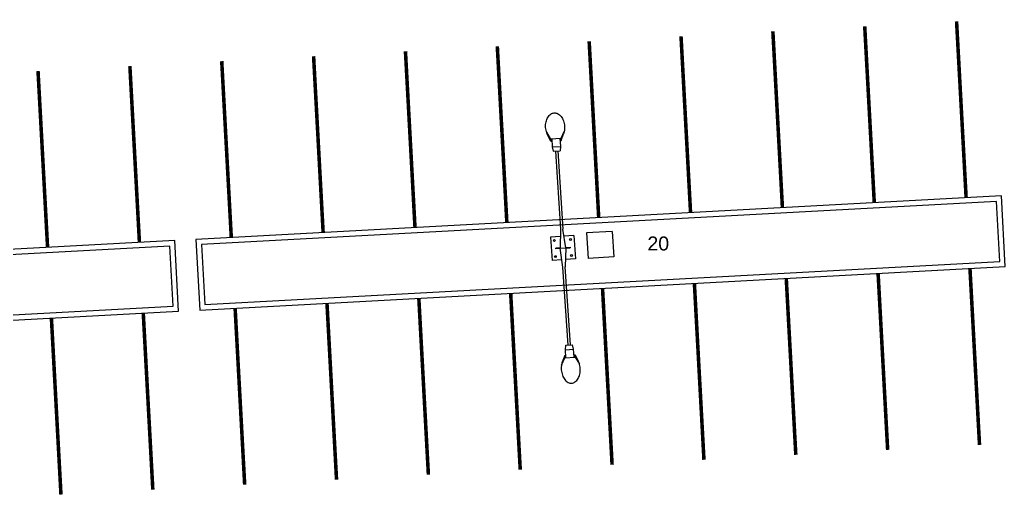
# Model space of a CAD drawing. Header units: millimetres. Extents: x 793 to 3159, y 750 to 2095.
# Drawn here: x 1022.9 to 1050.75, y 1299.11 to 1312.59 of the extents above; entities that cross this region are included whole.
import ezdxf

# ---------------------------------------------------------------- set-up
doc = ezdxf.new("R2010")
doc.units = ezdxf.units.MM
doc.linetypes.add('CONTINUA', pattern=[0])
for name, color, linetype in [('A-GUARNICIONES', 1, 'Continuous'), ('A-PISOS-HATCH', 8, 'Continuous'), ('LUMINARIA', 3, 'Continuous'), ('XR', 1, 'Continuous')]:
    doc.layers.add(name, color=color, linetype=linetype)
doc.styles.get("Standard").update_dxf_attribs({"font": 'arial.ttf'})

# ---------------------------------------------------------------- blocks, each defined once
blk = doc.blocks.new('REG1')
at = {"linetype": 'CONTINUA'}
for p, q in [((117.568, 264.575), (116.908, 264.538)), ((117.568, 264.575), (117.605, 263.915)), ((116.908, 264.538), (116.945, 263.878)), ((117.605, 263.915), (116.945, 263.878))]:
    blk.add_line(p, q, dxfattribs=at)
blk = doc.blocks.new('LUM1')
at = {"linetype": 'CONTINUA'}
for p, q in [((322.259, 492.296), (322.422, 492.541)), ((322.422, 492.541), (322.313, 492.741)), ((322.477, 492.505), (322.367, 492.673)), ((322.405, 492.516), (322.598, 492.389)), ((322.422, 492.541), (322.477, 492.505)), ((322.46, 492.48), (322.477, 492.505)), ((322.033, 492.319), (322.259, 492.296)), ((322.314, 492.259), (322.116, 492.295)), ((322.259, 492.296), (322.314, 492.259)), ((322.275, 492.321), (322.468, 492.193)), ((322.314, 492.259), (322.33, 492.284)), ((322.468, 492.193), (322.598, 492.389)), ((322.585, 492.141), (322.691, 492.301)), ((322.598, 492.389), (322.691, 492.301)), ((322.656, 492.249), (324.5, 491.025)), ((322.468, 492.193), (322.585, 492.141)), ((322.62, 492.194), (324.463, 490.97)), ((324.836, 491.159), (324.682, 490.926)), ((324.836, 491.159), (325.387, 490.793)), ((324.463, 490.97), (324.885, 490.634)), ((324.625, 490.841), (324.471, 490.608)), ((324.973, 490.767), (324.5, 491.025)), ((324.964, 490.774), (325.032, 490.876)), ((324.982, 490.761), (325.05, 490.864)), ((325.032, 490.876), (325.05, 490.864)), ((324.471, 490.608), (325.021, 490.243)), ((324.875, 490.64), (324.807, 490.537)), ((324.894, 490.628), (324.826, 490.525)), ((324.885, 490.634), (324.973, 490.767)), ((325.358, 490.376), (324.885, 490.634)), ((324.973, 490.767), (325.394, 490.431)), ((325.387, 490.793), (325.232, 490.561)), ((324.826, 490.525), (324.807, 490.537)), ((325.176, 490.475), (325.021, 490.243)), ((327.202, 489.153), (325.358, 490.376)), ((327.238, 489.208), (325.394, 490.431)), ((327.167, 489.101), (327.273, 489.26)), ((327.26, 489.013), (327.39, 489.208)), ((327.39, 489.208), (327.273, 489.26)), ((327.582, 489.081), (327.39, 489.208)), ((327.26, 489.013), (327.167, 489.101)), ((327.452, 488.885), (327.26, 489.013)), ((327.381, 488.897), (327.398, 488.922)), ((327.436, 488.86), (327.381, 488.897)), ((327.381, 488.897), (327.491, 488.728)), ((327.436, 488.86), (327.599, 489.106)), ((327.527, 489.117), (327.544, 489.142)), ((327.599, 489.106), (327.544, 489.142)), ((327.544, 489.142), (327.742, 489.107)), ((327.599, 489.106), (327.825, 489.083)), ((327.545, 488.661), (327.436, 488.86))]:
    blk.add_line(p, q, dxfattribs=at)
for points in [[(322.116, 492.295, -0.033777), (322.061, 492.309, -0.068356), (321.918, 492.378, -0.068356), (321.799, 492.483, -0.080525), (321.728, 492.598, -0.107063), (321.705, 492.724, -0.138314), (321.736, 492.82, -0.138314)], [(321.736, 492.82, -0.138314), (321.812, 492.885, -0.107063), (321.937, 492.913, -0.080525), (322.071, 492.893, -0.068356), (322.214, 492.824, -0.068356), (322.333, 492.719, -0.033777), (322.367, 492.673, -0.107063)], [(328.122, 488.582, 0.138314), (328.152, 488.677, 0.107063), (328.13, 488.804, 0.080525), (328.059, 488.919, 0.068356), (327.94, 489.024, 0.068356), (327.797, 489.093, 0.033777), (327.742, 489.107, 0.107063)], [(327.491, 488.728, 0.033777), (327.525, 488.683, 0.068356), (327.644, 488.578, 0.068356), (327.787, 488.509, 0.080525), (327.921, 488.488, 0.107063), (328.046, 488.517, 0.138314), (328.122, 488.582, 0.138314)]]:
    blk.add_lwpolyline(points, format="xyb", dxfattribs=at)
for centre in [(324.865, 491.018), (324.612, 490.637), (325.246, 490.765), (324.993, 490.384)]:
    blk.add_circle(centre, 0.0263, dxfattribs=at)
at = {"linetype": 'CONTINUA', "xscale": 1.099223008363486, "yscale": 1.099223008363486, "zscale": 1.099223008363486, "rotation": 53.22797431436472}
blk.add_blockref('REG1', (480.994, 214.48), dxfattribs=at)

msp = doc.modelspace()

# ---------------------------------------------------------------- linework, layer by layer
at = {"layer": 'A-GUARNICIONES', "color": 1}
for points in [[(1050.7518, 1305.60811), (1050.64373, 1307.60519), (1027.87704, 1306.37328), (1027.9851, 1304.3762)], [(1027.38598, 1304.34378), (1027.27792, 1306.34086), (1004.51122, 1305.10895), (1004.61928, 1303.11187)], [(1027.9851, 1304.3762), (1050.7518, 1305.60811)], [(1004.61928, 1303.11187), (1027.38598, 1304.34378)]]:
    msp.add_lwpolyline(points, dxfattribs=at)
for points in [[(1050.50206, 1307.44731), (1028.03492, 1306.2316), (1028.12678, 1304.53409), (1050.59391, 1305.74979)], [(1027.22809, 1304.48546), (1027.13624, 1306.18297), (1004.66911, 1304.96727), (1004.76096, 1303.26975)]]:
    msp.add_lwpolyline(points, close=True, dxfattribs=at)
at = {"layer": 'A-PISOS-HATCH', "color": 31, "true_color": 0xfecc66, "const_width": 0.1}
for points in [[(1049.64519, 1307.55116), (1049.37504, 1312.54386)], [(1044.45279, 1307.2702), (1044.18263, 1312.26289)], [(1047.04899, 1307.41068), (1046.77884, 1312.40338)], [(1041.85659, 1307.12972), (1041.58643, 1312.12241)], [(1036.66418, 1306.84875), (1036.39403, 1311.84145)], [(1039.26039, 1306.98924), (1038.99023, 1311.98193)], [(1031.47178, 1306.56779), (1031.20162, 1311.56049)], [(1034.06798, 1306.70827), (1033.79783, 1311.70097)], [(1026.27938, 1306.28683), (1026.00922, 1311.27952)], [(1028.87558, 1306.42731), (1028.60542, 1311.42001)], [(1023.68317, 1306.14635), (1023.41302, 1311.13904)], [(1047.42721, 1300.42091), (1047.15706, 1305.4136)], [(1050.02341, 1300.56139), (1049.75326, 1305.55408)], [(1042.23481, 1300.13994), (1041.96465, 1305.13264)], [(1044.83101, 1300.28042), (1044.56085, 1305.27312)], [(1037.0424, 1299.85898), (1036.77225, 1304.85168)], [(1039.63861, 1299.99946), (1039.36845, 1304.99216)], [(1031.85, 1299.57802), (1031.57984, 1304.57071)], [(1034.4462, 1299.7185), (1034.17605, 1304.71119)], [(1026.6576, 1299.29705), (1026.38744, 1304.28975)], [(1029.2538, 1299.43754), (1028.98364, 1304.43023)], [(1024.06139, 1299.15657), (1023.79124, 1304.14927)]]:
    msp.add_lwpolyline(points, dxfattribs=at)

# ---------------------------------------------------------------- block references
at = {"layer": 'LUMINARIA', "linetype": 'CONTINUA', "rotation": 307.2649438688714}
msp.add_blockref('LUM1', (450.98259, 1267.60493), dxfattribs=at)

# ---------------------------------------------------------------- texts
at = {"layer": 'XR', "color": 3, "insert": (1040.63583, 1306.45868, 26.736), "char_height": 0.395911, "attachment_point": 1}
msp.add_mtext('20', dxfattribs=at)

doc.saveas('drawing.dxf')
